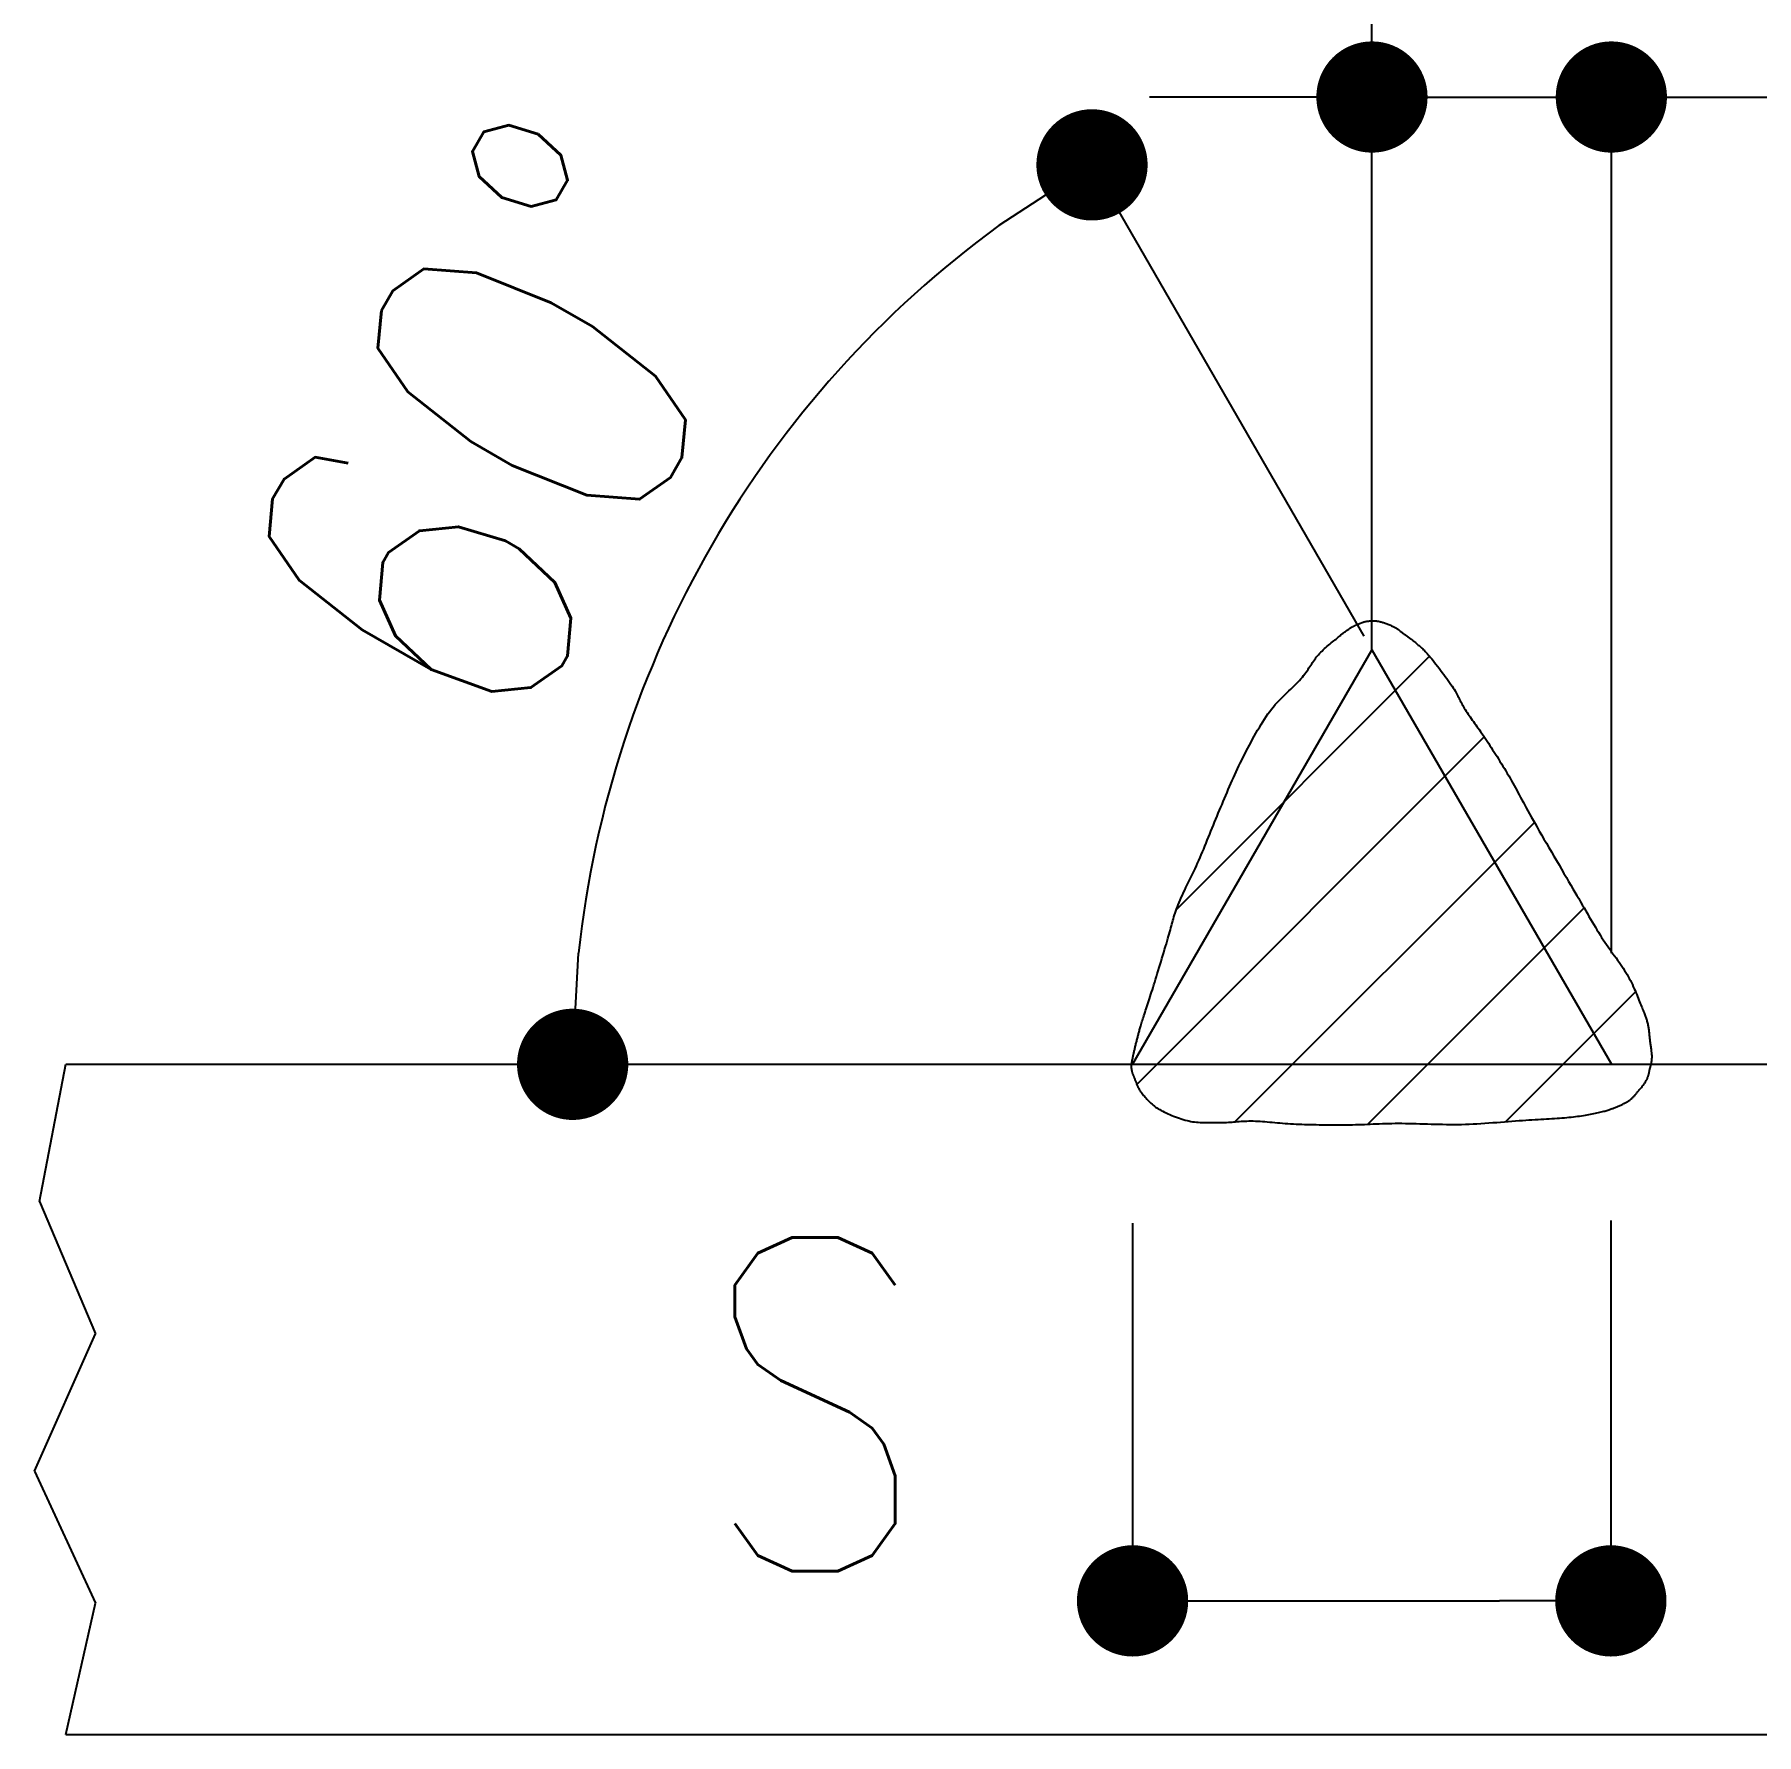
# Model space of a CAD drawing. Header units: millimetres. Extents: x 0 to 18796, y -11 to 7128.
# Drawn here: x 8274.2 to 8398, y 3283.2 to 3405.4 of the extents above; entities that cross this region are included whole.
import ezdxf

# ---------------------------------------------------------------- set-up
doc = ezdxf.new("R2010")
doc.units = ezdxf.units.MM
doc.header["$LTSCALE"] = 5
doc.layers.get('0').update_dxf_attribs({"color": 255})
doc.layers.add('寸法', color=4, linetype='Continuous')
doc.layers.add('金物', color=142, linetype='Continuous')
doc.styles.add('04setumei', font='simplex.shx', dxfattribs={"width": 0.7, "height": 2.5, "bigfont": 'extfont2.shx'})

# ---------------------------------------------------------------- blocks, each defined once
blk = doc.blocks.new('_Dot')
at = {"color": 0, "linetype": 'ByBlock', "lineweight": -2}
blk.add_line((-0.5, 0), (-1, 0), dxfattribs=at)
at = {"color": 0, "linetype": 'ByBlock', "const_width": 0.5}
blk.add_lwpolyline([(-0.25, 0, 1), (0.25, 0, 1)], format="xyb", close=True, dxfattribs=at)

msp = doc.modelspace()

# ---------------------------------------------------------------- linework, layer by layer
at = {"layer": '寸法'}
for p, q in [((8362.346, 3400.91), (8354.346, 3400.91)), ((8370.346, 3369.175), (8370.346, 3400.91)), ((8370.346, 3400.91), (8387.555, 3400.91)), ((8387.555, 3339.368), (8387.555, 3400.91)), ((8395.555, 3400.91), (8403.555, 3400.91)), ((8369.788, 3362.142), (8350.221, 3396.033)), ((8368.12, 3362.237), (8368.179, 3362.285)), ((8368.179, 3362.285), (8368.235, 3362.33)), ((8368.235, 3362.33), (8368.288, 3362.372)), ((8368.288, 3362.372), (8368.338, 3362.412)), ((8368.338, 3362.412), (8368.386, 3362.45)), ((8368.386, 3362.45), (8368.432, 3362.485)), ((8368.432, 3362.485), (8368.476, 3362.518)), ((8368.476, 3362.518), (8368.519, 3362.55)), ((8368.519, 3362.55), (8368.561, 3362.58)), ((8368.561, 3362.58), (8368.601, 3362.609)), ((8368.601, 3362.609), (8368.641, 3362.637)), ((8368.641, 3362.637), (8368.68, 3362.664)), ((8368.68, 3362.664), (8368.72, 3362.691)), ((8368.72, 3362.691), (8368.759, 3362.717)), ((8368.759, 3362.717), (8368.799, 3362.743)), ((8368.799, 3362.743), (8368.838, 3362.768)), ((8368.838, 3362.768), (8368.875, 3362.792)), ((8368.875, 3362.792), (8368.912, 3362.813)), ((8368.912, 3362.813), (8368.947, 3362.833)), ((8368.947, 3362.833), (8368.981, 3362.852)), ((8368.981, 3362.852), (8369.013, 3362.869)), ((8369.013, 3362.869), (8369.045, 3362.885)), ((8369.045, 3362.885), (8369.077, 3362.9)), ((8369.077, 3362.9), (8369.107, 3362.915)), ((8369.107, 3362.915), (8369.138, 3362.928)), ((8369.138, 3362.928), (8369.167, 3362.942)), ((8369.167, 3362.942), (8369.197, 3362.954)), ((8369.197, 3362.954), (8369.227, 3362.967)), ((8369.227, 3362.967), (8369.257, 3362.98)), ((8369.257, 3362.98), (8369.287, 3362.992)), ((8369.287, 3362.992), (8369.318, 3363.005)), ((8369.318, 3363.005), (8369.349, 3363.018)), ((8369.349, 3363.018), (8369.381, 3363.032)), ((8369.381, 3363.032), (8369.412, 3363.045)), ((8369.412, 3363.045), (8369.444, 3363.058)), ((8369.444, 3363.058), (8369.475, 3363.071)), ((8369.475, 3363.071), (8369.506, 3363.083)), ((8369.506, 3363.083), (8369.537, 3363.095)), ((8369.537, 3363.095), (8369.568, 3363.108)), ((8369.568, 3363.108), (8369.599, 3363.119)), ((8369.599, 3363.119), (8369.629, 3363.13)), ((8369.629, 3363.13), (8369.66, 3363.141)), ((8369.66, 3363.141), (8369.69, 3363.151)), ((8369.69, 3363.151), (8369.721, 3363.161)), ((8369.721, 3363.161), (8369.751, 3363.17)), ((8369.751, 3363.17), (8369.78, 3363.179)), ((8369.78, 3363.179), (8369.81, 3363.187)), ((8369.81, 3363.187), (8369.84, 3363.195)), ((8369.84, 3363.195), (8369.87, 3363.202)), ((8369.87, 3363.202), (8369.899, 3363.208)), ((8369.899, 3363.208), (8369.927, 3363.214)), ((8369.927, 3363.214), (8369.954, 3363.22)), ((8369.954, 3363.22), (8369.982, 3363.224)), ((8369.982, 3363.224), (8370.009, 3363.228)), ((8370.009, 3363.228), (8370.035, 3363.232)), ((8370.035, 3363.232), (8370.061, 3363.235)), ((8370.061, 3363.235), (8370.088, 3363.238)), ((8370.088, 3363.238), (8370.115, 3363.24)), ((8370.115, 3363.24), (8370.142, 3363.242)), ((8370.142, 3363.242), (8370.169, 3363.244)), ((8370.169, 3363.244), (8370.197, 3363.245)), ((8370.197, 3363.245), (8370.225, 3363.246)), ((8370.225, 3363.246), (8370.254, 3363.247)), ((8370.254, 3363.247), (8370.283, 3363.247)), ((8370.283, 3363.247), (8370.314, 3363.247)), ((8370.314, 3363.247), (8370.346, 3363.247)), ((8370.346, 3363.247), (8370.378, 3363.247)), ((8370.378, 3363.247), (8370.41, 3363.247)), ((8370.41, 3363.247), (8370.442, 3363.247)), ((8370.442, 3363.247), (8370.474, 3363.248)), ((8370.474, 3363.248), (8370.506, 3363.248)), ((8370.506, 3363.248), (8370.539, 3363.248)), ((8370.539, 3363.248), (8370.572, 3363.248)), ((8370.572, 3363.248), (8370.606, 3363.247)), ((8370.606, 3363.247), (8370.641, 3363.246)), ((8370.641, 3363.246), (8370.676, 3363.244)), ((8370.676, 3363.244), (8370.713, 3363.24)), ((8370.713, 3363.24), (8370.751, 3363.236)), ((8370.751, 3363.236), (8370.791, 3363.23)), ((8370.791, 3363.23), (8370.832, 3363.223)), ((8370.832, 3363.223), (8370.875, 3363.215)), ((8370.875, 3363.215), (8370.919, 3363.204)), ((8370.919, 3363.204), (8370.966, 3363.192)), ((8370.966, 3363.192), (8371.016, 3363.178)), ((8371.016, 3363.178), (8371.068, 3363.162)), ((8371.068, 3363.162), (8371.124, 3363.144)), ((8371.124, 3363.144), (8371.183, 3363.125)), ((8371.183, 3363.125), (8371.243, 3363.104)), ((8371.243, 3363.104), (8371.306, 3363.081)), ((8371.306, 3363.081), (8371.369, 3363.058)), ((8371.369, 3363.058), (8371.433, 3363.034)), ((8371.433, 3363.034), (8371.497, 3363.009)), ((8371.497, 3363.009), (8371.561, 3362.983)), ((8371.561, 3362.983), (8371.625, 3362.957)), ((8371.625, 3362.957), (8371.687, 3362.93)), ((8371.687, 3362.93), (8371.748, 3362.904)), ((8371.748, 3362.904), (8371.807, 3362.877)), ((8371.807, 3362.877), (8371.863, 3362.851)), ((8371.863, 3362.851), (8371.917, 3362.825)), ((8371.917, 3362.825), (8371.967, 3362.799)), ((8371.967, 3362.799), (8372.013, 3362.774)), ((8372.013, 3362.774), (8372.057, 3362.749)), ((8372.057, 3362.749), (8372.099, 3362.724)), ((8372.099, 3362.724), (8372.138, 3362.698)), ((8372.138, 3362.698), (8372.175, 3362.673)), ((8372.175, 3362.673), (8372.211, 3362.648)), ((8372.211, 3362.648), (8372.246, 3362.622)), ((8372.246, 3362.622), (8372.28, 3362.596)), ((8372.28, 3362.596), (8372.314, 3362.569)), ((8372.314, 3362.569), (8372.347, 3362.542)), ((8372.347, 3362.542), (8372.382, 3362.514)), ((8372.382, 3362.514), (8372.416, 3362.486)), ((8372.416, 3362.486), (8372.451, 3362.458)), ((8372.451, 3362.458), (8372.488, 3362.428)), ((8372.488, 3362.428), (8372.527, 3362.398)), ((8372.527, 3362.398), (8372.567, 3362.367)), ((8372.567, 3362.367), (8372.61, 3362.335)), ((8372.61, 3362.335), (8372.654, 3362.302)), ((8372.654, 3362.302), (8372.7, 3362.269)), ((8370.346, 3361.175), (8353.137, 3331.368)), ((8366.668, 3360.994), (8366.757, 3361.082)), ((8366.757, 3361.082), (8366.849, 3361.169)), ((8366.849, 3361.169), (8366.942, 3361.255)), ((8366.942, 3361.255), (8367.036, 3361.339)), ((8367.036, 3361.339), (8367.131, 3361.422)), ((8367.131, 3361.422), (8367.226, 3361.503)), ((8367.226, 3361.503), (8367.321, 3361.583)), ((8367.321, 3361.583), (8367.414, 3361.66)), ((8367.414, 3361.66), (8367.507, 3361.735)), ((8367.507, 3361.735), (8367.596, 3361.808)), ((8367.596, 3361.808), (8367.683, 3361.878)), ((8367.683, 3361.878), (8367.767, 3361.946)), ((8367.767, 3361.946), (8367.847, 3362.011)), ((8367.847, 3362.011), (8367.922, 3362.072)), ((8367.922, 3362.072), (8367.992, 3362.13)), ((8367.992, 3362.13), (8368.058, 3362.185)), ((8368.058, 3362.185), (8368.12, 3362.237)), ((8370.346, 3361.175), (8387.555, 3331.368)), ((8372.7, 3362.269), (8372.746, 3362.236)), ((8372.746, 3362.236), (8372.794, 3362.202)), ((8372.794, 3362.202), (8372.842, 3362.168)), ((8372.842, 3362.168), (8372.891, 3362.134)), ((8372.891, 3362.134), (8372.941, 3362.098)), ((8372.941, 3362.098), (8372.991, 3362.063)), ((8372.991, 3362.063), (8373.042, 3362.026)), ((8373.042, 3362.026), (8373.094, 3361.988)), ((8373.094, 3361.988), (8373.146, 3361.949)), ((8373.146, 3361.949), (8373.198, 3361.909)), ((8373.198, 3361.909), (8373.251, 3361.868)), ((8373.251, 3361.868), (8373.305, 3361.826)), ((8373.305, 3361.826), (8373.359, 3361.783)), ((8373.359, 3361.783), (8373.413, 3361.738)), ((8373.413, 3361.738), (8373.468, 3361.691)), ((8373.468, 3361.691), (8373.522, 3361.645)), ((8373.522, 3361.645), (8373.574, 3361.6)), ((8373.574, 3361.6), (8373.626, 3361.557)), ((8373.626, 3361.557), (8373.678, 3361.514)), ((8373.678, 3361.514), (8373.73, 3361.471)), ((8373.73, 3361.471), (8373.781, 3361.428)), ((8373.781, 3361.428), (8373.834, 3361.383)), ((8373.834, 3361.383), (8373.887, 3361.336)), ((8373.887, 3361.336), (8373.942, 3361.287)), ((8373.942, 3361.287), (8373.998, 3361.234)), ((8373.998, 3361.234), (8374.057, 3361.178)), ((8374.057, 3361.178), (8374.117, 3361.117)), ((8374.117, 3361.117), (8374.181, 3361.051)), ((8374.181, 3361.051), (8374.247, 3360.98)), ((8356.291, 3342.505), (8374.488, 3360.702)), ((8365.751, 3359.757), (8365.82, 3359.862)), ((8365.82, 3359.862), (8365.886, 3359.964)), ((8365.886, 3359.964), (8365.951, 3360.064)), ((8365.951, 3360.064), (8366.015, 3360.163)), ((8366.015, 3360.163), (8366.079, 3360.26)), ((8366.079, 3360.26), (8366.143, 3360.356)), ((8366.143, 3360.356), (8366.208, 3360.45)), ((8366.208, 3360.45), (8366.276, 3360.543)), ((8366.276, 3360.543), (8366.347, 3360.635)), ((8366.347, 3360.635), (8366.421, 3360.726)), ((8366.421, 3360.726), (8366.499, 3360.816)), ((8366.499, 3360.816), (8366.582, 3360.905)), ((8366.582, 3360.905), (8366.668, 3360.994)), ((8374.247, 3360.98), (8374.317, 3360.902)), ((8374.317, 3360.902), (8374.391, 3360.818)), ((8374.391, 3360.818), (8374.468, 3360.726)), ((8374.468, 3360.726), (8374.552, 3360.625)), ((8374.552, 3360.625), (8374.643, 3360.513)), ((8374.643, 3360.513), (8374.739, 3360.393)), ((8374.739, 3360.393), (8374.841, 3360.264)), ((8374.841, 3360.264), (8374.947, 3360.129)), ((8374.947, 3360.129), (8375.056, 3359.988)), ((8375.056, 3359.988), (8375.166, 3359.843)), ((8375.166, 3359.843), (8375.279, 3359.695)), ((8364.649, 3358.475), (8364.779, 3358.599)), ((8364.779, 3358.599), (8364.904, 3358.722)), ((8364.904, 3358.722), (8365.024, 3358.843)), ((8365.024, 3358.843), (8365.138, 3358.964)), ((8365.138, 3358.964), (8365.244, 3359.084)), ((8365.244, 3359.084), (8365.344, 3359.202)), ((8365.344, 3359.202), (8365.436, 3359.318)), ((8365.436, 3359.318), (8365.522, 3359.431)), ((8365.522, 3359.431), (8365.603, 3359.542)), ((8365.603, 3359.542), (8365.679, 3359.651)), ((8365.679, 3359.651), (8365.751, 3359.757)), ((8375.279, 3359.695), (8375.391, 3359.546)), ((8375.391, 3359.546), (8375.503, 3359.396)), ((8375.503, 3359.396), (8375.613, 3359.247)), ((8375.613, 3359.247), (8375.72, 3359.1)), ((8375.72, 3359.1), (8375.824, 3358.956)), ((8375.824, 3358.956), (8375.923, 3358.817)), ((8375.923, 3358.817), (8376.017, 3358.683)), ((8376.017, 3358.683), (8376.104, 3358.557)), ((8363.393, 3357.231), (8363.531, 3357.385)), ((8363.531, 3357.385), (8363.671, 3357.534)), ((8363.671, 3357.534), (8363.813, 3357.678)), ((8363.813, 3357.678), (8363.955, 3357.819)), ((8363.955, 3357.819), (8364.097, 3357.956)), ((8364.097, 3357.956), (8364.239, 3358.09)), ((8364.239, 3358.09), (8364.378, 3358.22)), ((8364.378, 3358.22), (8364.515, 3358.349)), ((8364.515, 3358.349), (8364.649, 3358.475)), ((8376.104, 3358.557), (8376.184, 3358.439)), ((8376.184, 3358.439), (8376.255, 3358.329)), ((8376.255, 3358.329), (8376.321, 3358.224)), ((8376.321, 3358.224), (8376.379, 3358.124)), ((8376.379, 3358.124), (8376.433, 3358.028)), ((8376.433, 3358.028), (8376.483, 3357.937)), ((8376.483, 3357.937), (8376.528, 3357.848)), ((8376.528, 3357.848), (8376.571, 3357.761)), ((8376.571, 3357.761), (8376.613, 3357.676)), ((8376.613, 3357.676), (8376.653, 3357.591)), ((8376.653, 3357.591), (8376.693, 3357.508)), ((8376.693, 3357.508), (8376.734, 3357.423)), ((8376.734, 3357.423), (8376.777, 3357.337)), ((8376.777, 3357.337), (8376.821, 3357.249)), ((8362.498, 3355.999), (8362.622, 3356.194)), ((8362.622, 3356.194), (8362.747, 3356.383)), ((8362.747, 3356.383), (8362.872, 3356.565)), ((8362.872, 3356.565), (8362.997, 3356.741)), ((8362.997, 3356.741), (8363.125, 3356.91)), ((8363.125, 3356.91), (8363.257, 3357.073)), ((8363.257, 3357.073), (8363.393, 3357.231)), ((8376.821, 3357.249), (8376.869, 3357.159)), ((8376.869, 3357.159), (8376.922, 3357.066)), ((8376.922, 3357.066), (8376.978, 3356.969)), ((8376.978, 3356.969), (8377.041, 3356.867)), ((8377.041, 3356.867), (8377.109, 3356.762)), ((8377.109, 3356.762), (8377.179, 3356.658)), ((8377.179, 3356.658), (8377.25, 3356.552)), ((8377.25, 3356.552), (8377.324, 3356.446)), ((8377.324, 3356.446), (8377.4, 3356.339)), ((8377.4, 3356.339), (8377.477, 3356.231)), ((8377.477, 3356.231), (8377.557, 3356.121)), ((8377.557, 3356.121), (8377.639, 3356.01)), ((8353.442, 3329.921), (8378.422, 3354.901)), ((8361.77, 3354.747), (8361.888, 3354.962)), ((8361.888, 3354.962), (8362.008, 3355.176)), ((8362.008, 3355.176), (8362.129, 3355.387)), ((8362.129, 3355.387), (8362.251, 3355.595)), ((8362.251, 3355.595), (8362.374, 3355.799)), ((8362.374, 3355.799), (8362.498, 3355.999)), ((8377.639, 3356.01), (8377.722, 3355.897)), ((8377.722, 3355.897), (8377.806, 3355.781)), ((8377.806, 3355.781), (8377.892, 3355.663)), ((8377.892, 3355.663), (8377.979, 3355.542)), ((8377.979, 3355.542), (8378.067, 3355.419)), ((8378.067, 3355.419), (8378.156, 3355.292)), ((8378.156, 3355.292), (8378.246, 3355.161)), ((8378.246, 3355.161), (8378.338, 3355.027)), ((8378.338, 3355.027), (8378.43, 3354.889)), ((8378.43, 3354.889), (8378.523, 3354.747)), ((8361.088, 3353.451), (8361.197, 3353.664)), ((8361.197, 3353.664), (8361.309, 3353.879)), ((8361.309, 3353.879), (8361.422, 3354.096)), ((8361.422, 3354.096), (8361.536, 3354.313)), ((8361.536, 3354.313), (8361.652, 3354.53)), ((8361.652, 3354.53), (8361.77, 3354.747)), ((8378.523, 3354.747), (8378.619, 3354.601)), ((8378.619, 3354.601), (8378.717, 3354.452)), ((8378.717, 3354.452), (8378.816, 3354.298)), ((8378.816, 3354.298), (8378.918, 3354.142)), ((8378.918, 3354.142), (8379.021, 3353.983)), ((8379.021, 3353.983), (8379.124, 3353.821)), ((8379.124, 3353.821), (8379.229, 3353.656)), ((8379.229, 3353.656), (8379.335, 3353.489)), ((8360.479, 3352.187), (8360.575, 3352.399)), ((8360.575, 3352.399), (8360.674, 3352.61)), ((8360.674, 3352.61), (8360.774, 3352.821)), ((8360.774, 3352.821), (8360.877, 3353.031)), ((8360.877, 3353.031), (8360.981, 3353.24)), ((8360.981, 3353.24), (8361.088, 3353.451)), ((8379.335, 3353.489), (8379.441, 3353.321)), ((8379.441, 3353.321), (8379.547, 3353.15)), ((8379.547, 3353.15), (8379.654, 3352.979)), ((8379.654, 3352.979), (8379.76, 3352.806)), ((8379.76, 3352.806), (8379.866, 3352.632)), ((8379.866, 3352.632), (8379.971, 3352.457)), ((8379.971, 3352.457), (8380.076, 3352.282)), ((8360.017, 3351.124), (8360.107, 3351.337)), ((8360.107, 3351.337), (8360.198, 3351.55)), ((8360.198, 3351.55), (8360.29, 3351.762)), ((8360.29, 3351.762), (8360.384, 3351.975)), ((8360.384, 3351.975), (8360.479, 3352.187)), ((8380.076, 3352.282), (8380.179, 3352.106)), ((8380.179, 3352.106), (8380.28, 3351.933)), ((8380.28, 3351.933), (8380.378, 3351.761)), ((8380.378, 3351.761), (8380.473, 3351.591)), ((8380.473, 3351.591), (8380.567, 3351.423)), ((8380.567, 3351.423), (8380.66, 3351.254)), ((8380.66, 3351.254), (8380.752, 3351.084)), ((8359.48, 3349.846), (8359.57, 3350.058)), ((8359.57, 3350.058), (8359.659, 3350.271)), ((8359.659, 3350.271), (8359.748, 3350.484)), ((8359.748, 3350.484), (8359.837, 3350.697)), ((8359.837, 3350.697), (8359.927, 3350.911)), ((8359.927, 3350.911), (8360.017, 3351.124)), ((8380.752, 3351.084), (8380.844, 3350.912)), ((8380.844, 3350.912), (8380.937, 3350.738)), ((8380.937, 3350.738), (8381.032, 3350.561)), ((8381.032, 3350.561), (8381.129, 3350.38)), ((8381.129, 3350.38), (8381.228, 3350.194)), ((8381.228, 3350.194), (8381.332, 3350.002)), ((8381.332, 3350.002), (8381.44, 3349.803)), ((8358.945, 3348.559), (8359.033, 3348.776)), ((8359.033, 3348.776), (8359.121, 3348.991)), ((8359.121, 3348.991), (8359.21, 3349.206)), ((8359.21, 3349.206), (8359.3, 3349.42)), ((8359.3, 3349.42), (8359.39, 3349.633)), ((8359.39, 3349.633), (8359.48, 3349.846)), ((8360.493, 3327.237), (8382.02, 3348.765)), ((8381.44, 3349.803), (8381.553, 3349.597)), ((8381.553, 3349.597), (8381.672, 3349.383)), ((8381.672, 3349.383), (8381.797, 3349.159)), ((8381.797, 3349.159), (8381.928, 3348.926)), ((8381.928, 3348.926), (8382.069, 3348.679)), ((8382.069, 3348.679), (8382.219, 3348.417)), ((8358.425, 3347.268), (8358.511, 3347.481)), ((8358.511, 3347.481), (8358.597, 3347.696)), ((8358.597, 3347.696), (8358.684, 3347.911)), ((8358.684, 3347.911), (8358.771, 3348.127)), ((8358.771, 3348.127), (8358.858, 3348.343)), ((8358.858, 3348.343), (8358.945, 3348.559)), ((8382.219, 3348.417), (8382.377, 3348.142)), ((8382.377, 3348.142), (8382.542, 3347.856)), ((8382.542, 3347.856), (8382.713, 3347.56)), ((8382.713, 3347.56), (8382.888, 3347.258)), ((8357.905, 3346.026), (8357.992, 3346.227)), ((8357.992, 3346.227), (8358.079, 3346.431)), ((8358.079, 3346.431), (8358.166, 3346.637)), ((8358.166, 3346.637), (8358.252, 3346.846)), ((8358.252, 3346.846), (8358.338, 3347.056)), ((8358.338, 3347.056), (8358.425, 3347.268)), ((8382.888, 3347.258), (8383.067, 3346.95)), ((8383.067, 3346.95), (8383.249, 3346.638)), ((8383.249, 3346.638), (8383.431, 3346.324)), ((8383.431, 3346.324), (8383.613, 3346.012)), ((8357.351, 3344.842), (8357.445, 3345.036)), ((8357.445, 3345.036), (8357.54, 3345.232)), ((8357.54, 3345.232), (8357.633, 3345.43)), ((8357.633, 3345.43), (8357.726, 3345.628)), ((8357.726, 3345.628), (8357.816, 3345.827)), ((8357.816, 3345.827), (8357.905, 3346.026)), ((8383.613, 3346.012), (8383.795, 3345.701)), ((8383.795, 3345.701), (8383.973, 3345.395)), ((8383.973, 3345.395), (8384.148, 3345.095)), ((8384.148, 3345.095), (8384.319, 3344.803)), ((8356.718, 3343.532), (8356.802, 3343.712)), ((8356.802, 3343.712), (8356.889, 3343.895)), ((8356.889, 3343.895), (8356.978, 3344.08)), ((8356.978, 3344.08), (8357.07, 3344.267)), ((8357.07, 3344.267), (8357.162, 3344.457)), ((8357.162, 3344.457), (8357.256, 3344.648)), ((8357.256, 3344.648), (8357.351, 3344.842)), ((8384.319, 3344.803), (8384.483, 3344.521)), ((8384.483, 3344.521), (8384.641, 3344.252)), ((8384.641, 3344.252), (8384.791, 3343.996)), ((8384.791, 3343.996), (8384.933, 3343.752)), ((8384.933, 3343.752), (8385.072, 3343.514)), ((8356.248, 3342.382), (8356.3, 3342.529)), ((8356.3, 3342.529), (8356.357, 3342.683)), ((8356.357, 3342.683), (8356.419, 3342.844)), ((8356.419, 3342.844), (8356.488, 3343.011)), ((8356.488, 3343.011), (8356.56, 3343.182)), ((8356.56, 3343.182), (8356.637, 3343.355)), ((8356.637, 3343.355), (8356.718, 3343.532)), ((8370.054, 3327.064), (8385.598, 3342.607)), ((8385.072, 3343.514), (8385.206, 3343.283)), ((8385.206, 3343.283), (8385.337, 3343.057)), ((8385.337, 3343.057), (8385.464, 3342.837)), ((8385.464, 3342.837), (8385.589, 3342.622)), ((8385.589, 3342.622), (8385.711, 3342.412)), ((8355.896, 3341.177), (8355.933, 3341.313)), ((8355.933, 3341.313), (8355.968, 3341.447)), ((8355.968, 3341.447), (8356.004, 3341.578)), ((8356.004, 3341.578), (8356.04, 3341.709)), ((8356.04, 3341.709), (8356.076, 3341.839)), ((8356.076, 3341.839), (8356.115, 3341.97)), ((8356.115, 3341.97), (8356.157, 3342.104)), ((8356.157, 3342.104), (8356.2, 3342.241)), ((8356.2, 3342.241), (8356.248, 3342.382)), ((8385.711, 3342.412), (8385.83, 3342.207)), ((8385.83, 3342.207), (8385.947, 3342.005)), ((8385.947, 3342.005), (8386.064, 3341.807)), ((8386.064, 3341.807), (8386.178, 3341.613)), ((8386.178, 3341.613), (8386.292, 3341.422)), ((8386.292, 3341.422), (8386.405, 3341.233)), ((8355.505, 3339.835), (8355.565, 3340.034)), ((8355.565, 3340.034), (8355.623, 3340.224)), ((8355.623, 3340.224), (8355.677, 3340.404)), ((8355.677, 3340.404), (8355.728, 3340.574)), ((8355.728, 3340.574), (8355.774, 3340.735)), ((8355.774, 3340.735), (8355.817, 3340.888)), ((8355.817, 3340.888), (8355.858, 3341.035)), ((8355.858, 3341.035), (8355.896, 3341.177)), ((8386.405, 3341.233), (8386.518, 3341.047)), ((8386.518, 3341.047), (8386.63, 3340.863)), ((8386.63, 3340.863), (8386.744, 3340.68)), ((8386.744, 3340.68), (8386.858, 3340.498)), ((8386.858, 3340.498), (8386.973, 3340.319)), ((8386.973, 3340.319), (8387.088, 3340.144)), ((8387.088, 3340.144), (8387.205, 3339.973)), ((8355.115, 3338.539), (8355.182, 3338.761)), ((8355.182, 3338.761), (8355.248, 3338.982)), ((8355.248, 3338.982), (8355.314, 3339.202)), ((8355.314, 3339.202), (8355.38, 3339.418)), ((8355.38, 3339.418), (8355.443, 3339.629)), ((8355.443, 3339.629), (8355.505, 3339.835)), ((8387.205, 3339.973), (8387.321, 3339.806)), ((8387.321, 3339.806), (8387.436, 3339.642)), ((8387.436, 3339.642), (8387.551, 3339.481)), ((8387.551, 3339.481), (8387.666, 3339.323)), ((8387.666, 3339.323), (8387.778, 3339.168)), ((8387.778, 3339.168), (8387.89, 3339.015)), ((8387.89, 3339.015), (8387.999, 3338.863)), ((8387.999, 3338.863), (8388.106, 3338.713)), ((8354.79, 3337.467), (8354.853, 3337.672)), ((8354.853, 3337.672), (8354.917, 3337.883)), ((8354.917, 3337.883), (8354.982, 3338.098)), ((8354.982, 3338.098), (8355.048, 3338.318)), ((8355.048, 3338.318), (8355.115, 3338.539)), ((8388.106, 3338.713), (8388.211, 3338.565)), ((8388.211, 3338.565), (8388.312, 3338.418)), ((8388.312, 3338.418), (8388.41, 3338.271)), ((8388.41, 3338.271), (8388.505, 3338.125)), ((8388.505, 3338.125), (8388.596, 3337.979)), ((8388.596, 3337.979), (8388.683, 3337.833)), ((8388.683, 3337.833), (8388.765, 3337.687)), ((8388.765, 3337.687), (8388.845, 3337.539)), ((8388.845, 3337.539), (8388.921, 3337.392)), ((8354.406, 3336.242), (8354.457, 3336.401)), ((8354.457, 3336.401), (8354.51, 3336.565)), ((8354.51, 3336.565), (8354.563, 3336.732)), ((8354.563, 3336.732), (8354.616, 3336.903)), ((8354.616, 3336.903), (8354.672, 3337.081)), ((8354.672, 3337.081), (8354.73, 3337.27)), ((8354.73, 3337.27), (8354.79, 3337.467)), ((8379.971, 3327.246), (8389.298, 3336.572)), ((8388.921, 3337.392), (8388.994, 3337.244)), ((8388.994, 3337.244), (8389.064, 3337.097)), ((8389.064, 3337.097), (8389.132, 3336.951)), ((8389.132, 3336.951), (8389.197, 3336.807)), ((8389.197, 3336.807), (8389.259, 3336.664)), ((8389.259, 3336.664), (8389.319, 3336.523)), ((8389.319, 3336.523), (8389.376, 3336.385)), ((8389.376, 3336.385), (8389.431, 3336.251)), ((8353.991, 3334.982), (8354.032, 3335.107)), ((8354.032, 3335.107), (8354.074, 3335.235)), ((8354.074, 3335.235), (8354.118, 3335.367)), ((8354.118, 3335.367), (8354.163, 3335.503)), ((8354.163, 3335.503), (8354.209, 3335.643)), ((8354.209, 3335.643), (8354.257, 3335.787)), ((8354.257, 3335.787), (8354.306, 3335.935)), ((8354.306, 3335.935), (8354.355, 3336.087)), ((8354.355, 3336.087), (8354.406, 3336.242)), ((8389.431, 3336.251), (8389.484, 3336.119)), ((8389.484, 3336.119), (8389.536, 3335.992)), ((8389.536, 3335.992), (8389.585, 3335.869)), ((8389.585, 3335.869), (8389.633, 3335.75)), ((8389.633, 3335.75), (8389.679, 3335.636)), ((8389.679, 3335.636), (8389.723, 3335.529)), ((8389.723, 3335.529), (8389.765, 3335.427)), ((8389.765, 3335.427), (8389.805, 3335.332)), ((8389.805, 3335.332), (8389.841, 3335.243)), ((8389.841, 3335.243), (8389.875, 3335.158)), ((8389.875, 3335.158), (8389.907, 3335.079)), ((8389.907, 3335.079), (8389.936, 3335.003)), ((8353.626, 3333.77), (8353.644, 3333.839)), ((8353.644, 3333.839), (8353.664, 3333.909)), ((8353.664, 3333.909), (8353.684, 3333.983)), ((8353.684, 3333.983), (8353.706, 3334.06)), ((8353.706, 3334.06), (8353.73, 3334.142)), ((8353.73, 3334.142), (8353.756, 3334.228)), ((8353.756, 3334.228), (8353.783, 3334.32)), ((8353.783, 3334.32), (8353.812, 3334.418)), ((8353.812, 3334.418), (8353.844, 3334.521)), ((8353.844, 3334.521), (8353.878, 3334.631)), ((8353.878, 3334.631), (8353.914, 3334.744)), ((8353.914, 3334.744), (8353.952, 3334.861)), ((8353.952, 3334.861), (8353.991, 3334.982)), ((8389.936, 3335.003), (8389.964, 3334.931)), ((8389.964, 3334.931), (8389.99, 3334.861)), ((8389.99, 3334.861), (8390.014, 3334.794)), ((8390.014, 3334.794), (8390.036, 3334.728)), ((8390.036, 3334.728), (8390.057, 3334.664)), ((8390.057, 3334.664), (8390.078, 3334.599)), ((8390.078, 3334.599), (8390.097, 3334.535)), ((8390.097, 3334.535), (8390.116, 3334.47)), ((8390.116, 3334.47), (8390.134, 3334.404)), ((8390.134, 3334.404), (8390.152, 3334.336)), ((8390.152, 3334.336), (8390.169, 3334.265)), ((8390.169, 3334.265), (8390.186, 3334.193)), ((8390.186, 3334.193), (8390.2, 3334.122)), ((8390.2, 3334.122), (8390.213, 3334.052)), ((8390.213, 3334.052), (8390.225, 3333.981)), ((8390.225, 3333.981), (8390.235, 3333.912)), ((8390.235, 3333.912), (8390.244, 3333.843)), ((8390.244, 3333.843), (8390.251, 3333.774)), ((8353.304, 3332.506), (8353.319, 3332.57)), ((8353.319, 3332.57), (8353.334, 3332.635)), ((8353.334, 3332.635), (8353.35, 3332.7)), ((8353.35, 3332.7), (8353.367, 3332.767)), ((8353.367, 3332.767), (8353.383, 3332.834)), ((8353.383, 3332.834), (8353.4, 3332.902)), ((8353.4, 3332.902), (8353.417, 3332.97)), ((8353.417, 3332.97), (8353.435, 3333.039)), ((8353.435, 3333.039), (8353.452, 3333.108)), ((8353.452, 3333.108), (8353.47, 3333.177)), ((8353.47, 3333.177), (8353.488, 3333.247)), ((8353.488, 3333.247), (8353.507, 3333.316)), ((8353.507, 3333.316), (8353.524, 3333.382)), ((8353.524, 3333.382), (8353.541, 3333.447)), ((8353.541, 3333.447), (8353.557, 3333.511)), ((8353.557, 3333.511), (8353.574, 3333.575)), ((8353.574, 3333.575), (8353.591, 3333.639)), ((8353.591, 3333.639), (8353.608, 3333.704)), ((8353.608, 3333.704), (8353.626, 3333.77)), ((8390.251, 3333.774), (8390.259, 3333.705)), ((8390.259, 3333.705), (8390.265, 3333.636)), ((8390.265, 3333.636), (8390.271, 3333.567)), ((8390.271, 3333.567), (8390.277, 3333.498)), ((8390.277, 3333.498), (8390.283, 3333.429)), ((8390.283, 3333.429), (8390.289, 3333.359)), ((8390.289, 3333.359), (8390.295, 3333.289)), ((8390.295, 3333.289), (8390.302, 3333.219)), ((8390.302, 3333.219), (8390.31, 3333.147)), ((8390.31, 3333.147), (8390.318, 3333.076)), ((8390.318, 3333.076), (8390.327, 3333.002)), ((8390.327, 3333.002), (8390.337, 3332.928)), ((8390.337, 3332.928), (8390.348, 3332.851)), ((8390.348, 3332.851), (8390.359, 3332.774)), ((8390.359, 3332.774), (8390.371, 3332.696)), ((8390.371, 3332.696), (8390.382, 3332.617)), ((8390.382, 3332.617), (8390.394, 3332.538)), ((8353.065, 3331.312), (8353.069, 3331.345)), ((8353.069, 3331.345), (8353.074, 3331.38)), ((8353.074, 3331.38), (8353.078, 3331.417)), ((8353.078, 3331.417), (8353.084, 3331.455)), ((8353.084, 3331.455), (8353.09, 3331.494)), ((8353.09, 3331.494), (8353.096, 3331.534)), ((8353.096, 3331.534), (8353.103, 3331.575)), ((8353.103, 3331.575), (8353.11, 3331.617)), ((8353.11, 3331.617), (8353.118, 3331.66)), ((8353.118, 3331.66), (8353.127, 3331.704)), ((8353.127, 3331.704), (8353.136, 3331.749)), ((8353.136, 3331.749), (8353.145, 3331.795)), ((8353.145, 3331.795), (8353.155, 3331.843)), ((8353.155, 3331.843), (8353.165, 3331.891)), ((8353.165, 3331.891), (8353.176, 3331.941)), ((8353.176, 3331.941), (8353.187, 3331.991)), ((8353.187, 3331.991), (8353.198, 3332.043)), ((8353.198, 3332.043), (8353.21, 3332.096)), ((8353.21, 3332.096), (8353.222, 3332.151)), ((8353.222, 3332.151), (8353.234, 3332.206)), ((8353.234, 3332.206), (8353.247, 3332.264)), ((8353.247, 3332.264), (8353.261, 3332.322)), ((8353.261, 3332.322), (8353.275, 3332.382)), ((8353.275, 3332.382), (8353.289, 3332.444)), ((8353.289, 3332.444), (8353.304, 3332.506)), ((8390.394, 3332.538), (8390.405, 3332.46)), ((8390.399, 3331.303), (8390.41, 3331.348)), ((8390.405, 3332.46), (8390.416, 3332.382)), ((8390.41, 3331.348), (8390.42, 3331.393)), ((8390.416, 3332.382), (8390.427, 3332.304)), ((8390.42, 3331.393), (8390.43, 3331.44)), ((8390.427, 3332.304), (8390.436, 3332.228)), ((8390.43, 3331.44), (8390.439, 3331.488)), ((8390.436, 3332.228), (8390.445, 3332.153)), ((8390.439, 3331.488), (8390.447, 3331.537)), ((8390.445, 3332.153), (8390.452, 3332.08)), ((8390.447, 3331.537), (8390.454, 3331.587)), ((8390.452, 3332.08), (8390.458, 3332.009)), ((8390.454, 3331.587), (8390.459, 3331.64)), ((8390.458, 3332.009), (8390.463, 3331.941)), ((8390.459, 3331.64), (8390.463, 3331.695)), ((8390.463, 3331.941), (8390.466, 3331.875)), ((8390.463, 3331.695), (8390.466, 3331.752)), ((8390.466, 3331.875), (8390.467, 3331.812)), ((8390.466, 3331.752), (8390.467, 3331.812)), ((8353.049, 3331.123), (8353.05, 3331.148)), ((8353.05, 3331.099), (8353.049, 3331.123)), ((8353.05, 3331.148), (8353.051, 3331.173)), ((8353.05, 3331.075), (8353.05, 3331.099)), ((8353.05, 3331.075), (8353.052, 3331.049)), ((8353.051, 3331.173), (8353.053, 3331.198)), ((8353.052, 3331.049), (8353.054, 3331.023)), ((8353.053, 3331.198), (8353.056, 3331.224)), ((8353.054, 3331.023), (8353.058, 3330.997)), ((8353.056, 3331.224), (8353.058, 3331.252)), ((8353.058, 3331.252), (8353.062, 3331.281)), ((8353.058, 3330.997), (8353.062, 3330.968)), ((8353.062, 3331.281), (8353.065, 3331.312)), ((8353.062, 3330.968), (8353.067, 3330.938)), ((8353.067, 3330.938), (8353.074, 3330.906)), ((8353.074, 3330.906), (8353.081, 3330.873)), ((8353.081, 3330.873), (8353.089, 3330.839)), ((8353.089, 3330.839), (8353.098, 3330.805)), ((8353.098, 3330.805), (8353.108, 3330.77)), ((8353.108, 3330.77), (8353.119, 3330.736)), ((8353.119, 3330.736), (8353.131, 3330.7)), ((8353.131, 3330.7), (8353.143, 3330.664)), ((8353.143, 3330.664), (8353.156, 3330.627)), ((8353.156, 3330.627), (8353.17, 3330.589)), ((8353.17, 3330.589), (8353.185, 3330.551)), ((8353.185, 3330.551), (8353.2, 3330.511)), ((8353.2, 3330.511), (8353.217, 3330.471)), ((8353.217, 3330.471), (8353.234, 3330.43)), ((8353.234, 3330.43), (8353.252, 3330.388)), ((8353.252, 3330.388), (8353.271, 3330.344)), ((8353.271, 3330.344), (8353.291, 3330.3)), ((8353.291, 3330.3), (8353.311, 3330.254)), ((8353.311, 3330.254), (8353.331, 3330.207)), ((8353.331, 3330.207), (8353.35, 3330.159)), ((8353.35, 3330.159), (8353.37, 3330.11)), ((8353.37, 3330.11), (8353.389, 3330.061)), ((8389.966, 3330.045), (8390.002, 3330.099)), ((8390.002, 3330.099), (8390.036, 3330.151)), ((8390.036, 3330.151), (8390.067, 3330.202)), ((8390.067, 3330.202), (8390.095, 3330.251)), ((8390.095, 3330.251), (8390.12, 3330.299)), ((8390.12, 3330.299), (8390.142, 3330.345)), ((8390.142, 3330.345), (8390.162, 3330.39)), ((8390.162, 3330.39), (8390.18, 3330.435)), ((8390.18, 3330.435), (8390.195, 3330.478)), ((8390.195, 3330.478), (8390.209, 3330.521)), ((8390.209, 3330.521), (8390.222, 3330.564)), ((8390.222, 3330.564), (8390.234, 3330.606)), ((8390.234, 3330.606), (8390.244, 3330.648)), ((8390.244, 3330.648), (8390.253, 3330.69)), ((8390.253, 3330.69), (8390.263, 3330.732)), ((8390.263, 3330.732), (8390.271, 3330.775)), ((8390.271, 3330.775), (8390.28, 3330.818)), ((8390.28, 3330.818), (8390.289, 3330.861)), ((8390.289, 3330.861), (8390.298, 3330.904)), ((8390.298, 3330.904), (8390.307, 3330.949)), ((8390.307, 3330.949), (8390.318, 3330.994)), ((8390.318, 3330.994), (8390.329, 3331.04)), ((8390.329, 3331.04), (8390.341, 3331.084)), ((8390.341, 3331.084), (8390.352, 3331.128)), ((8390.352, 3331.128), (8390.364, 3331.172)), ((8390.364, 3331.172), (8390.376, 3331.216)), ((8390.376, 3331.216), (8390.388, 3331.259)), ((8390.388, 3331.259), (8390.399, 3331.303)), ((8353.389, 3330.061), (8353.408, 3330.01)), ((8353.408, 3330.01), (8353.428, 3329.958)), ((8353.428, 3329.958), (8353.449, 3329.905)), ((8353.449, 3329.905), (8353.471, 3329.851)), ((8353.471, 3329.851), (8353.495, 3329.797)), ((8353.495, 3329.797), (8353.52, 3329.741)), ((8353.52, 3329.741), (8353.548, 3329.685)), ((8353.548, 3329.685), (8353.578, 3329.628)), ((8353.578, 3329.628), (8353.611, 3329.57)), ((8353.611, 3329.57), (8353.647, 3329.511)), ((8353.647, 3329.511), (8353.686, 3329.452)), ((8353.686, 3329.452), (8353.729, 3329.392)), ((8353.729, 3329.392), (8353.776, 3329.331)), ((8353.776, 3329.331), (8353.827, 3329.269)), ((8353.827, 3329.269), (8353.879, 3329.204)), ((8353.879, 3329.204), (8353.933, 3329.137)), ((8353.933, 3329.137), (8353.989, 3329.069)), ((8353.989, 3329.069), (8354.048, 3329)), ((8354.048, 3329), (8354.109, 3328.929)), ((8354.109, 3328.929), (8354.173, 3328.858)), ((8354.173, 3328.858), (8354.239, 3328.787)), ((8388.914, 3328.826), (8388.953, 3328.856)), ((8388.953, 3328.856), (8388.99, 3328.888)), ((8388.99, 3328.888), (8389.026, 3328.919)), ((8389.026, 3328.919), (8389.06, 3328.951)), ((8389.06, 3328.951), (8389.093, 3328.984)), ((8389.093, 3328.984), (8389.126, 3329.017)), ((8389.126, 3329.017), (8389.158, 3329.051)), ((8389.158, 3329.051), (8389.19, 3329.085)), ((8389.19, 3329.085), (8389.222, 3329.121)), ((8389.222, 3329.121), (8389.255, 3329.158)), ((8389.255, 3329.158), (8389.287, 3329.195)), ((8389.287, 3329.195), (8389.32, 3329.234)), ((8389.32, 3329.234), (8389.354, 3329.275)), ((8389.354, 3329.275), (8389.389, 3329.316)), ((8389.389, 3329.316), (8389.426, 3329.359)), ((8389.426, 3329.359), (8389.464, 3329.404)), ((8389.464, 3329.404), (8389.504, 3329.451)), ((8389.504, 3329.451), (8389.545, 3329.5)), ((8389.545, 3329.5), (8389.588, 3329.552)), ((8389.588, 3329.552), (8389.631, 3329.604)), ((8389.631, 3329.604), (8389.674, 3329.658)), ((8389.674, 3329.658), (8389.718, 3329.712)), ((8389.718, 3329.712), (8389.762, 3329.768)), ((8389.762, 3329.768), (8389.805, 3329.824)), ((8389.805, 3329.824), (8389.847, 3329.88)), ((8389.847, 3329.88), (8389.889, 3329.935)), ((8389.889, 3329.935), (8389.928, 3329.99)), ((8389.928, 3329.99), (8389.966, 3330.045)), ((8354.239, 3328.787), (8354.308, 3328.715)), ((8354.308, 3328.715), (8354.381, 3328.643)), ((8354.381, 3328.643), (8354.456, 3328.572)), ((8354.456, 3328.572), (8354.536, 3328.502)), ((8354.536, 3328.502), (8354.619, 3328.433)), ((8354.619, 3328.433), (8354.705, 3328.366)), ((8354.705, 3328.366), (8354.795, 3328.3)), ((8354.795, 3328.3), (8354.889, 3328.237)), ((8354.889, 3328.237), (8354.987, 3328.175)), ((8354.987, 3328.175), (8355.091, 3328.115)), ((8355.091, 3328.115), (8355.2, 3328.054)), ((8355.2, 3328.054), (8355.315, 3327.994)), ((8355.315, 3327.994), (8355.435, 3327.933)), ((8355.435, 3327.933), (8355.559, 3327.873)), ((8355.559, 3327.873), (8355.687, 3327.813)), ((8355.687, 3327.813), (8355.818, 3327.755)), ((8355.818, 3327.755), (8355.951, 3327.698)), ((8355.951, 3327.698), (8356.087, 3327.642)), ((8356.087, 3327.642), (8356.225, 3327.589)), ((8384.979, 3327.612), (8385.129, 3327.632)), ((8385.129, 3327.632), (8385.274, 3327.652)), ((8385.274, 3327.652), (8385.416, 3327.673)), ((8385.416, 3327.673), (8385.554, 3327.695)), ((8385.554, 3327.695), (8385.688, 3327.717)), ((8385.688, 3327.717), (8385.817, 3327.74)), ((8385.817, 3327.74), (8385.943, 3327.763)), ((8385.943, 3327.763), (8386.066, 3327.786)), ((8386.066, 3327.786), (8386.185, 3327.809)), ((8386.185, 3327.809), (8386.301, 3327.833)), ((8386.301, 3327.833), (8386.412, 3327.856)), ((8386.412, 3327.856), (8386.52, 3327.879)), ((8386.52, 3327.879), (8386.625, 3327.902)), ((8386.625, 3327.902), (8386.726, 3327.924)), ((8386.726, 3327.924), (8386.824, 3327.946)), ((8386.824, 3327.946), (8386.917, 3327.968)), ((8386.917, 3327.968), (8387.004, 3327.99)), ((8387.004, 3327.99), (8387.086, 3328.011)), ((8387.086, 3328.011), (8387.163, 3328.032)), ((8387.163, 3328.032), (8387.235, 3328.054)), ((8387.235, 3328.054), (8387.304, 3328.075)), ((8387.304, 3328.075), (8387.369, 3328.096)), ((8387.369, 3328.096), (8387.43, 3328.117)), ((8387.43, 3328.117), (8387.49, 3328.138)), ((8387.49, 3328.138), (8387.548, 3328.16)), ((8387.548, 3328.16), (8387.604, 3328.182)), ((8387.604, 3328.182), (8387.659, 3328.203)), ((8387.659, 3328.203), (8387.714, 3328.226)), ((8387.714, 3328.226), (8387.769, 3328.248)), ((8387.769, 3328.248), (8387.824, 3328.271)), ((8387.824, 3328.271), (8387.881, 3328.294)), ((8387.881, 3328.294), (8387.939, 3328.318)), ((8387.939, 3328.318), (8387.998, 3328.342)), ((8387.998, 3328.342), (8388.056, 3328.367)), ((8388.056, 3328.367), (8388.113, 3328.391)), ((8388.113, 3328.391), (8388.171, 3328.415)), ((8388.171, 3328.415), (8388.227, 3328.439)), ((8388.227, 3328.439), (8388.283, 3328.464)), ((8388.283, 3328.464), (8388.337, 3328.489)), ((8388.337, 3328.489), (8388.391, 3328.514)), ((8388.391, 3328.514), (8388.444, 3328.54)), ((8388.444, 3328.54), (8388.496, 3328.566)), ((8388.496, 3328.566), (8388.547, 3328.593)), ((8388.547, 3328.593), (8388.597, 3328.62)), ((8388.597, 3328.62), (8388.647, 3328.648)), ((8388.647, 3328.648), (8388.694, 3328.676)), ((8388.694, 3328.676), (8388.741, 3328.705)), ((8388.741, 3328.705), (8388.787, 3328.734)), ((8388.787, 3328.734), (8388.831, 3328.764)), ((8388.831, 3328.764), (8388.874, 3328.795)), ((8388.874, 3328.795), (8388.914, 3328.826)), ((8356.225, 3327.589), (8356.364, 3327.538)), ((8356.364, 3327.538), (8356.503, 3327.489)), ((8356.503, 3327.489), (8356.642, 3327.443)), ((8356.642, 3327.443), (8356.781, 3327.4)), ((8356.781, 3327.4), (8356.919, 3327.361)), ((8356.919, 3327.361), (8357.055, 3327.326)), ((8357.055, 3327.326), (8357.189, 3327.295)), ((8357.189, 3327.295), (8357.322, 3327.268)), ((8357.322, 3327.268), (8357.456, 3327.245)), ((8357.456, 3327.245), (8357.59, 3327.227)), ((8357.59, 3327.227), (8357.725, 3327.211)), ((8357.725, 3327.211), (8357.861, 3327.199)), ((8357.861, 3327.199), (8357.996, 3327.19)), ((8357.996, 3327.19), (8358.133, 3327.183)), ((8358.133, 3327.183), (8358.269, 3327.179)), ((8358.269, 3327.179), (8358.406, 3327.177)), ((8358.406, 3327.177), (8358.543, 3327.176)), ((8358.543, 3327.176), (8358.68, 3327.176)), ((8358.68, 3327.176), (8358.817, 3327.177)), ((8358.817, 3327.177), (8358.954, 3327.179)), ((8358.954, 3327.179), (8359.091, 3327.181)), ((8359.091, 3327.181), (8359.228, 3327.183)), ((8359.228, 3327.183), (8359.364, 3327.184)), ((8359.364, 3327.184), (8359.5, 3327.185)), ((8359.5, 3327.185), (8359.635, 3327.186)), ((8359.635, 3327.186), (8359.767, 3327.189)), ((8359.767, 3327.189), (8359.898, 3327.195)), ((8359.898, 3327.195), (8360.028, 3327.202)), ((8360.028, 3327.202), (8360.157, 3327.211)), ((8360.157, 3327.211), (8360.285, 3327.22)), ((8360.285, 3327.22), (8360.414, 3327.231)), ((8360.414, 3327.231), (8360.543, 3327.241)), ((8360.543, 3327.241), (8360.673, 3327.252)), ((8360.673, 3327.252), (8360.805, 3327.262)), ((8360.805, 3327.262), (8360.939, 3327.271)), ((8360.939, 3327.271), (8361.076, 3327.28)), ((8361.076, 3327.28), (8361.215, 3327.287)), ((8361.215, 3327.287), (8361.358, 3327.292)), ((8361.358, 3327.292), (8361.505, 3327.296)), ((8361.505, 3327.296), (8361.656, 3327.296)), ((8361.656, 3327.296), (8361.812, 3327.295)), ((8361.812, 3327.295), (8361.972, 3327.29)), ((8361.972, 3327.29), (8362.136, 3327.283)), ((8362.136, 3327.283), (8362.303, 3327.274)), ((8362.303, 3327.274), (8362.472, 3327.262)), ((8362.472, 3327.262), (8362.645, 3327.249)), ((8362.645, 3327.249), (8362.82, 3327.235)), ((8362.82, 3327.235), (8362.999, 3327.219)), ((8362.999, 3327.219), (8363.179, 3327.203)), ((8363.179, 3327.203), (8363.362, 3327.187)), ((8363.362, 3327.187), (8363.547, 3327.17)), ((8363.547, 3327.17), (8363.734, 3327.153)), ((8363.734, 3327.153), (8363.924, 3327.137)), ((8363.924, 3327.137), (8364.114, 3327.122)), ((8364.114, 3327.122), (8364.307, 3327.108)), ((8364.307, 3327.108), (8364.501, 3327.095)), ((8364.501, 3327.095), (8364.697, 3327.084)), ((8364.697, 3327.084), (8364.894, 3327.075)), ((8364.894, 3327.075), (8365.093, 3327.067)), ((8365.093, 3327.067), (8365.295, 3327.06)), ((8365.295, 3327.06), (8365.501, 3327.053)), ((8365.501, 3327.053), (8365.709, 3327.047)), ((8365.709, 3327.047), (8365.919, 3327.041)), ((8365.919, 3327.041), (8366.131, 3327.036)), ((8366.131, 3327.036), (8366.345, 3327.032)), ((8366.345, 3327.032), (8366.561, 3327.028)), ((8366.561, 3327.028), (8366.778, 3327.025)), ((8366.778, 3327.025), (8366.996, 3327.022)), ((8366.996, 3327.022), (8367.215, 3327.02)), ((8367.215, 3327.02), (8367.434, 3327.019)), ((8367.434, 3327.019), (8367.654, 3327.018)), ((8367.654, 3327.018), (8367.872, 3327.017)), ((8367.872, 3327.017), (8368.091, 3327.017)), ((8368.091, 3327.017), (8368.309, 3327.018)), ((8368.309, 3327.018), (8368.526, 3327.019)), ((8368.526, 3327.019), (8368.742, 3327.022)), ((8368.742, 3327.022), (8368.956, 3327.026)), ((8368.956, 3327.026), (8369.168, 3327.032)), ((8369.168, 3327.032), (8369.38, 3327.038)), ((8369.38, 3327.038), (8369.591, 3327.045)), ((8369.591, 3327.045), (8369.803, 3327.053)), ((8369.803, 3327.053), (8370.014, 3327.062)), ((8370.014, 3327.062), (8370.227, 3327.071)), ((8370.227, 3327.071), (8370.441, 3327.08)), ((8370.441, 3327.08), (8370.657, 3327.089)), ((8370.657, 3327.089), (8370.875, 3327.097)), ((8370.875, 3327.097), (8371.096, 3327.105)), ((8371.096, 3327.105), (8371.32, 3327.112)), ((8371.32, 3327.112), (8371.547, 3327.119)), ((8371.547, 3327.119), (8371.778, 3327.123)), ((8371.778, 3327.123), (8372.014, 3327.127)), ((8372.014, 3327.127), (8372.254, 3327.129)), ((8372.254, 3327.129), (8372.5, 3327.129)), ((8372.5, 3327.129), (8372.75, 3327.126)), ((8372.75, 3327.126), (8373.005, 3327.122)), ((8373.005, 3327.122), (8373.264, 3327.116)), ((8373.264, 3327.116), (8373.527, 3327.109)), ((8373.527, 3327.109), (8373.792, 3327.101)), ((8373.792, 3327.101), (8374.06, 3327.093)), ((8374.06, 3327.093), (8374.331, 3327.084)), ((8374.331, 3327.084), (8374.603, 3327.076)), ((8374.603, 3327.076), (8374.876, 3327.068)), ((8374.876, 3327.068), (8375.15, 3327.061)), ((8375.15, 3327.061), (8375.425, 3327.055)), ((8375.425, 3327.055), (8375.7, 3327.05)), ((8375.7, 3327.05), (8375.974, 3327.048)), ((8375.974, 3327.048), (8376.247, 3327.047)), ((8376.247, 3327.047), (8376.519, 3327.049)), ((8376.519, 3327.049), (8376.789, 3327.054)), ((8376.789, 3327.054), (8377.06, 3327.062)), ((8377.06, 3327.062), (8377.336, 3327.073)), ((8377.336, 3327.073), (8377.615, 3327.086)), ((8377.615, 3327.086), (8377.896, 3327.101)), ((8377.896, 3327.101), (8378.18, 3327.117)), ((8378.18, 3327.117), (8378.464, 3327.135)), ((8378.464, 3327.135), (8378.748, 3327.154)), ((8378.748, 3327.154), (8379.031, 3327.174)), ((8379.031, 3327.174), (8379.313, 3327.195)), ((8379.313, 3327.195), (8379.592, 3327.216)), ((8379.592, 3327.216), (8379.867, 3327.237)), ((8379.867, 3327.237), (8380.138, 3327.259)), ((8380.138, 3327.259), (8380.404, 3327.279)), ((8380.404, 3327.279), (8380.663, 3327.299)), ((8380.663, 3327.299), (8380.916, 3327.318)), ((8380.916, 3327.318), (8381.161, 3327.336)), ((8381.161, 3327.336), (8381.398, 3327.352)), ((8381.398, 3327.352), (8381.626, 3327.367)), ((8381.626, 3327.367), (8381.85, 3327.381)), ((8381.85, 3327.381), (8382.069, 3327.394)), ((8382.069, 3327.394), (8382.283, 3327.406)), ((8382.283, 3327.406), (8382.492, 3327.418)), ((8382.492, 3327.418), (8382.696, 3327.43)), ((8382.696, 3327.43), (8382.895, 3327.442)), ((8382.895, 3327.442), (8383.09, 3327.453)), ((8383.09, 3327.453), (8383.281, 3327.464)), ((8383.281, 3327.464), (8383.468, 3327.476)), ((8383.468, 3327.476), (8383.65, 3327.488)), ((8383.65, 3327.488), (8383.829, 3327.501)), ((8383.829, 3327.501), (8384.004, 3327.514)), ((8384.004, 3327.514), (8384.175, 3327.528)), ((8384.175, 3327.528), (8384.343, 3327.542)), ((8384.343, 3327.542), (8384.507, 3327.558)), ((8384.507, 3327.558), (8384.668, 3327.575)), ((8384.668, 3327.575), (8384.826, 3327.593)), ((8384.826, 3327.593), (8384.979, 3327.612)), ((8353.137, 3319.948), (8353.137, 3292.794)), ((8387.519, 3320.149), (8387.519, 3292.794)), ((8361.137, 3292.794), (8379.519, 3292.794))]:
    msp.add_line(p, q, dxfattribs=at)
msp.add_arc((8387.555, 3331.368), 74.668, 126.14192, 173.85836, dxfattribs=at)
at = {"layer": '金物'}
for p, q in [((8370.346, 3361.175), (8370.346, 3466.012)), ((8274.563, 3321.501), (8276.452, 3331.368)), ((8276.452, 3331.368), (8515.867, 3331.368)), ((8274.563, 3321.501), (8278.584, 3311.999)), ((8274.198, 3302.131), (8278.584, 3311.999)), ((8274.198, 3302.131), (8278.584, 3292.629)), ((8276.452, 3283.183), (8278.584, 3292.629)), ((8276.452, 3283.183), (8515.867, 3283.183))]:
    msp.add_line(p, q, dxfattribs=at)

# ---------------------------------------------------------------- block references
at = {"layer": '寸法', "xscale": 8, "yscale": 8, "zscale": 8}
for p in [(8370.346, 3400.91), (8387.519, 3292.794)]:
    msp.add_blockref('_Dot', p, dxfattribs=at)
at = {"layer": '寸法'}
for p, xscale, yscale, zscale, rotation in [((8387.555, 3400.91), 8, 8, 8, 180), ((8350.221, 3396.033), 7.999999999999998, 7.999999999999998, 7.999999999999998, 33.07110097030314), ((8312.887, 3331.368), 7.999999999999997, 7.999999999999997, 7.999999999999997, 266.9291792530464), ((8353.137, 3292.794), 8, 8, 8, 180)]:
    msp.add_blockref('_Dot', p, dxfattribs=dict(at, xscale=xscale, yscale=yscale, zscale=zscale, rotation=rotation))

# ---------------------------------------------------------------- texts
at = {"layer": '寸法', "style": '04setumei', "width": 0.8}
msp.add_text('60°', height=24, rotation=60.00014, dxfattribs=at).set_placement((8307.992, 3352.897))
msp.add_text('S', height=24, dxfattribs=at).set_placement((8322.084, 3294.925))

doc.saveas('drawing.dxf')
